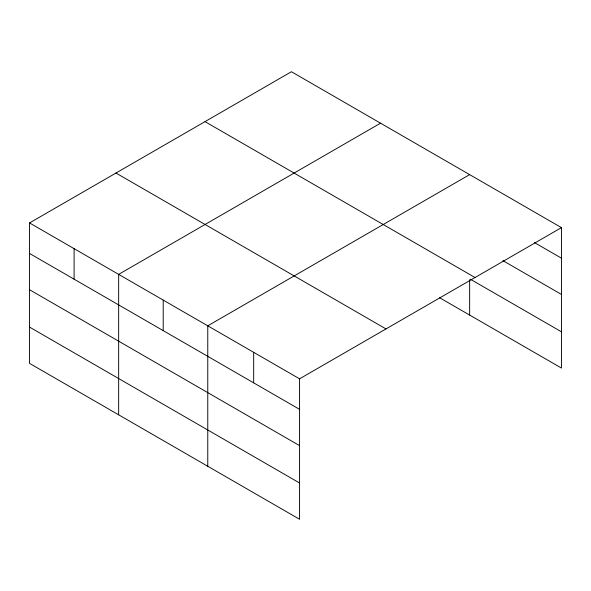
<?xml version="1.0" encoding="UTF-8"?>
<svg xmlns="http://www.w3.org/2000/svg" width="591" height="591" viewBox="0 0 591 591"><rect width="100%" height="100%" fill="white"/><g stroke="black" fill="none" stroke-linecap="round" stroke-linejoin="round"><path stroke-width="0.89" d="M29.55 222.933L299.571 378.824L299.571 519.267L29.55 363.369L29.55 222.933L291.429 71.733L561.45 227.631L561.45 368.067L439.409 297.613M380.538 123.179L118.658 274.372L118.658 414.816M469.646 174.626L207.766 325.818L207.766 466.262M299.571 378.824L561.45 227.631M534.537 242.628L561.45 258.164M502.882 260.616L561.45 294.436M205.011 121.628L475.031 277.526M470.436 279.255L561.45 331.802M115.969 173.037L385.989 328.928M29.55 253.458L299.571 409.356M29.55 289.73L299.571 445.629M29.55 327.096L299.571 482.995M469.646 279.706L469.646 315.069M253.672 352.325L253.672 382.857M163.212 300.095L163.212 330.628M74.104 248.656L74.104 279.181"/></g></svg>
